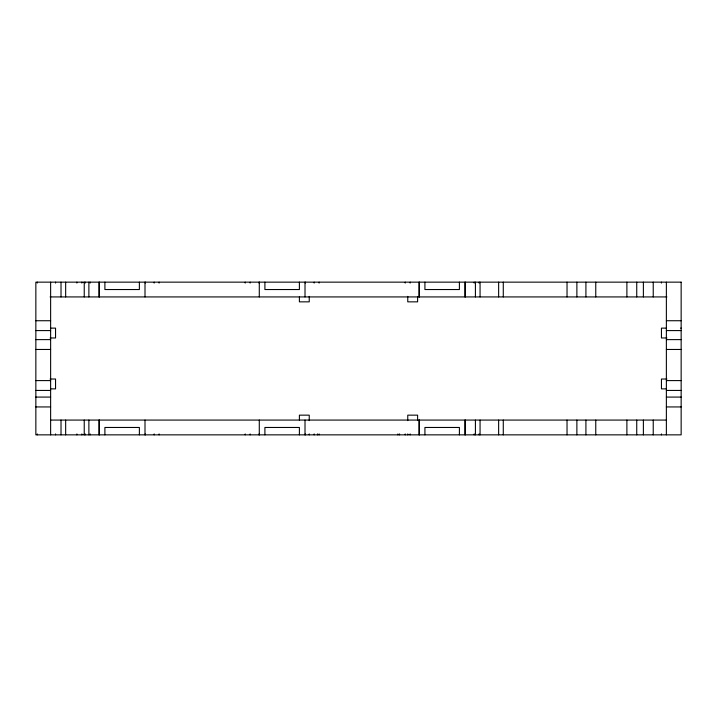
<?xml version="1.0" encoding="UTF-8"?>
<svg xmlns="http://www.w3.org/2000/svg" width="717" height="717" viewBox="0 0 717 717"><rect width="100%" height="100%" fill="white"/><g stroke="black" fill="none" stroke-linecap="round" stroke-linejoin="round"><path stroke-width="1.08" d="M50.082 296.928L666.918 296.928M35.85 320.732L50.629 320.732M666.371 320.732L681.15 320.732M50.629 328.126L55.55 328.126L55.55 337.976L50.082 337.976M666.371 328.126L661.45 328.126L661.45 337.976L666.918 337.976M680.684 328.126L681.15 328.126M35.85 330.582L50.629 330.582M666.371 330.582L681.15 330.582M35.85 339.616L50.629 339.616M666.371 339.616L681.15 339.616M35.85 349.466L50.629 349.466M666.371 349.466L681.15 349.466M50.082 379.024L55.55 379.024L55.55 388.874L50.629 388.874M666.918 379.024L661.45 379.024L661.45 388.874L666.371 388.874M35.85 380.593L50.629 380.593M666.371 380.593L681.15 380.593M35.85 390.442L50.629 390.442M666.371 390.442L681.15 390.442M35.85 397.084L50.629 397.084M666.371 397.084L681.15 397.084M35.85 406.942L50.629 406.942M666.371 406.942L681.15 406.942M50.477 420.072L666.371 420.072M666.371 282.148L666.371 434.852M661.45 282.148L661.45 283.072M661.45 433.928L661.45 434.852M653.232 282.148L653.232 296.928M653.232 420.072L653.232 434.852M643.382 282.148L643.382 296.928M643.382 420.072L643.382 434.852M636.741 282.148L636.741 296.928M636.741 420.072L636.741 434.852M626.891 282.148L626.891 296.928M626.891 420.072L626.891 434.852M595.764 282.148L595.764 296.928M595.764 420.072L595.764 434.852M585.914 282.148L585.914 296.928M585.914 420.072L585.914 434.852M576.88 282.148L576.88 296.928M576.88 420.072L576.88 434.852M567.03 282.148L567.03 296.928M567.03 420.072L567.03 434.852M503.28 282.148L503.28 296.928M503.28 420.072L503.28 434.852M498.638 282.148L498.638 296.928M498.638 420.072L498.638 434.852M480.058 282.148L480.058 296.928M480.058 420.072L480.058 434.852M479.099 282.148L479.099 283.072M479.099 433.928L479.099 434.852M475.416 282.148L475.416 296.928M475.416 420.072L475.416 434.852M474.179 282.148L474.179 283.072M474.179 433.928L474.179 434.852M465.225 282.148L465.225 296.928M465.225 420.072L465.225 434.852M465.019 282.148L465.019 296.928M465.019 420.072L465.019 434.852M459.4 282.148L459.4 289.534L424.921 289.534L424.921 282.148M459.4 434.852L459.4 427.466L424.921 427.466L424.921 434.852M419.293 282.148L419.293 296.928M419.293 420.072L419.293 434.852M419.087 282.148L419.087 296.928M419.087 420.072L419.087 434.852M417.608 296.928L417.608 301.848L407.758 301.848L407.758 296.381M417.608 420.072L417.608 415.152L407.758 415.152L407.758 420.619M410.142 282.148L410.142 283.072M410.142 433.928L410.142 434.852M407.758 433.928L407.758 434.852M405.213 282.148L405.213 283.072M405.213 433.928L405.213 434.852M399.548 433.928L399.548 434.852M397.908 433.928L397.908 434.852M319.092 282.148L319.092 283.072M319.092 433.928L319.092 434.852M317.452 433.928L317.452 434.852M314.163 282.148L314.163 283.072M314.163 433.928L314.163 434.852M309.242 296.381L309.242 301.848L299.392 301.848L299.392 296.928M309.242 420.619L309.242 415.152L299.392 415.152L299.392 420.072M309.242 433.928L309.242 434.852M305.218 282.148L305.218 283.072M305.218 433.928L305.218 434.852M305.012 282.148L305.012 296.928M305.012 420.072L305.012 434.852M299.392 282.148L299.392 289.534L264.905 289.534L264.905 282.148M299.392 434.852L299.392 427.466L264.905 427.466L264.905 434.852M259.285 282.148L259.285 296.928M259.285 420.072L259.285 434.852M259.079 282.148L259.079 283.072M259.079 433.928L259.079 434.852M250.125 282.148L250.125 283.072M250.125 433.928L250.125 434.852M245.205 282.148L245.205 283.072M245.205 433.928L245.205 434.852M159.084 282.148L159.084 283.072M159.084 433.928L159.084 434.852M154.155 282.148L154.155 283.072M154.155 433.928L154.155 434.852M145.21 282.148L145.21 283.072M145.21 433.928L145.21 434.852M145.004 282.148L145.004 296.928M145.004 420.072L145.004 434.852M139.376 282.148L139.376 289.534L104.897 289.534L104.897 282.148M139.376 434.852L139.376 427.466L104.897 427.466L104.897 434.852M99.269 282.148L99.269 296.928M99.269 420.072L99.269 434.852M99.063 282.148L99.063 296.928M99.063 420.072L99.063 434.852M90.118 282.148L90.118 283.072M90.118 433.928L90.118 434.852M88.881 282.148L88.881 296.928M88.881 420.072L88.881 434.852M85.189 282.148L85.189 283.072M85.189 433.928L85.189 434.852M84.239 282.148L84.239 296.928M84.239 420.072L84.239 434.852M81.828 282.148L81.828 283.072M81.828 433.928L81.828 434.852M76.898 282.148L76.898 283.072M76.898 433.928L76.898 434.852M65.659 282.148L65.659 296.928M65.659 420.072L65.659 434.852M61.017 282.148L61.017 296.928M61.017 420.072L61.017 434.852M55.55 282.148L55.55 283.072M55.55 433.928L55.55 434.852M50.629 282.148L50.629 434.852M37.257 282.148L37.257 283.072M37.257 433.928L37.257 434.852M681.15 282.148L35.85 282.148L35.85 434.852L681.15 434.852L681.15 282.148"/></g></svg>
